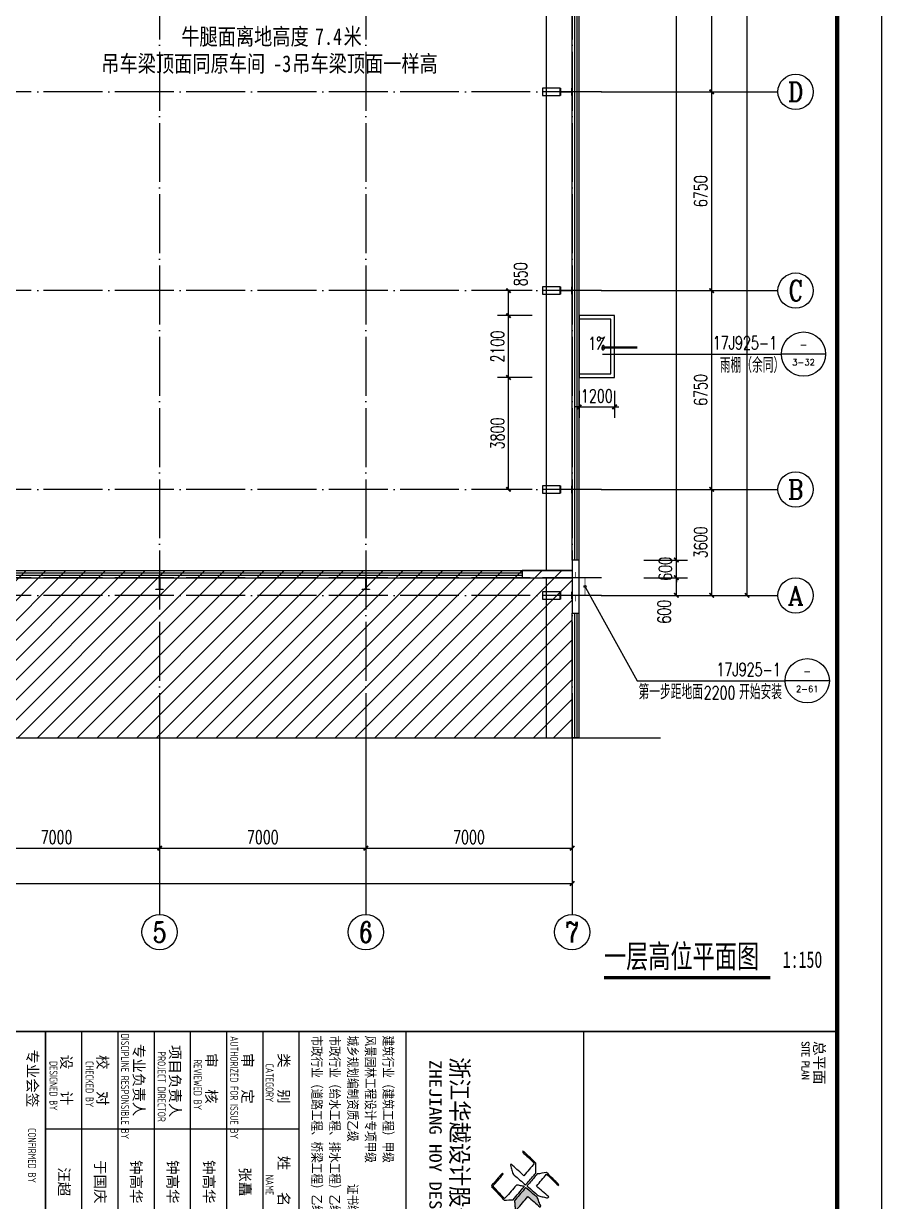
# Model space of a CAD drawing. Extents: x 1840316 to 2045362, y 17308253 to 17931430.
# Drawn here: x 2016243 to 2045362, y 17623196 to 17663196 of the extents above; entities that cross this region are included whole.
import ezdxf
from ezdxf.enums import TextEntityAlignment as Align

# ---------------------------------------------------------------- set-up
doc = ezdxf.new("R2010")
doc.units = 0
doc.header["$LTSCALE"] = 1000
doc.header["$MEASUREMENT"] = 0
doc.linetypes.add('DASH', pattern=[0.35, 0.25, -0.1])
doc.linetypes.add('DOTE', pattern=[2.42, 2, -0.2, 0.02, -0.2])
doc.layers.get('Defpoints').update_dxf_attribs({"color": 250})
for name, color, linetype in [('AXIS_TEXT', 7, 'Continuous'), ('AXIS_内部', 151, 'Continuous'), ('AXIS_外部', 171, 'Continuous'), ('COLUMN', 2, 'Continuous'), ('DIM_IDEN', 171, 'Continuous'), ('DIM_SYMB', 165, 'Continuous'), ('DOTE', 1, 'DOTE'), ('PUB_TEXT', 7, 'Continuous'), ('PUB_TITLE', 4, 'Continuous'), ('PUB_WALL', 9, 'Continuous'), ('TK', 4, 'Continuous'), ('WALL-PARAPET', 6, 'Continuous'), ('WINDOW', 140, 'Continuous')]:
    doc.layers.add(name, color=color, linetype=linetype)
doc.styles.add('-宋体', font='', dxfattribs={"width": 0.8})
doc.styles.add('_TCH_AXIS', font='COMPLEX', dxfattribs={"bigfont": 'GBCBIG'})
doc.styles.add('_TCH_DIM', font='SIMPLEX', dxfattribs={"bigfont": 'GBCBIG'})
doc.styles.add('_TCH_DIM_T3', font='SIMPLEX', dxfattribs={"width": 0.705882, "bigfont": 'GBCBIG'})
doc.styles.add('_TCH_LABEL', font='COMPLEX', dxfattribs={"bigfont": 'GBCBIG'})
doc.styles.add('COMPLEX', font='COMPLEX')
doc.styles.add('HT', font='simhei.ttf', dxfattribs={"width": 0.7})
doc.styles.add('ROMANS', font='romans', dxfattribs={"width": 0.65, "height": 231.275})
doc.styles.add('TSSD_REIN', font='tssdeng.shx', dxfattribs={"width": 0.7, "bigfont": 'tssdchn.shx'})
doc.styles.add('图签宋体', font='', dxfattribs={"height": 300})
doc.styles.add('图签黑体', font='simhei.ttf', dxfattribs={"height": 550})
doc.styles.get('-宋体').set_extended_font_data('SimSun')
doc.styles.get('图签宋体').set_extended_font_data('NSimSun')
doc.dimstyles.new('_TCH_ARCH&&150', dxfattribs={"dimtxt": 446.25, "dimasz": 150, "dimexe": 375, "dimexo": 450, "dimgap": 150, "dimtad": 1, "dimdec": 0, "dimzin": 0, "dimdsep": 46, "dimtxsty": '_TCH_DIM_T3', "dimblk": 'ARCHTICK', "dimcen": 0.09, "dimclrt": 7, "dimazin": 2, "dimtfac": 1, "dimtdec": 0, "dimtix": 1, "dimtmove": 2, "dimatfit": 3, "dimfxl": 0, "dimtolj": 1, "dimtzin": 0, "dimarcsym": 0})

# ---------------------------------------------------------------- blocks, each defined once
blk = doc.blocks.new('A$C3ACC4A1C')
at = {"layer": 'COLUMN'}
h = blk.add_hatch(color=256, dxfattribs=at)
h.paths.add_polyline_path([(125, 400), (0, 400), (0, 388), (120, 388), (120, 200), (125, 200)])
h.paths.add_polyline_path([(250, 400), (125, 400), (125, 200), (130, 200), (130, 388), (250, 388)])
h.paths.add_polyline_path([(250, 12), (130, 12), (130, 200), (125, 200), (125, 0), (250, 0)])
h.paths.add_polyline_path([(125, 200), (120, 200), (120, 12), (0, 12), (0, 0), (125, 0)])
blk.add_lwpolyline([(0, 0), (0, 12), (120, 12), (120, 388), (0, 388), (0, 400), (250, 400), (250, 388), (130, 388), (130, 12), (250, 12), (250, 0)], close=True, dxfattribs=at)
blk = doc.blocks.new('A$C053D6479')
at = {"layer": 'PUB_TITLE'}
h = blk.add_hatch(color=256, dxfattribs=at)
h.dxf.hatch_style = 1
edge = h.paths.add_edge_path()
edge.add_spline(control_points=[(1026, 827), (1105, 920), (1188, 1008), (1266, 1102)], knot_values=[13, 13, 13, 13, 14, 14, 14, 14], degree=3, periodic=0)
edge.add_spline(control_points=[(1266, 1102), (1258, 1111), (1249, 1119), (1239, 1116)], knot_values=[12, 12, 12, 12, 13, 13, 13, 13], degree=3, periodic=0)
edge.add_spline(control_points=[(1239, 1116), (1210, 1107), (1179, 1092), (1144, 1077)], knot_values=[11, 11, 11, 11, 12, 12, 12, 12], degree=3, periodic=0)
edge.add_spline(control_points=[(1144, 1077), (1109, 1063), (1069, 1053), (1047, 1038)], knot_values=[10, 10, 10, 10, 11, 11, 11, 11], degree=3, periodic=0)
edge.add_spline(control_points=[(1047, 1038), (1028, 1026), (1007, 992), (991, 972)], knot_values=[9, 9, 9, 9, 10, 10, 10, 10], degree=3, periodic=0)
edge.add_spline(control_points=[(991, 972), (942, 913), (899, 868), (849, 810)], knot_values=[8, 8, 8, 8, 9, 9, 9, 9], degree=3, periodic=0)
edge.add_spline(control_points=[(849, 810), (842, 801), (822, 776), (822, 775)], knot_values=[7, 7, 7, 7, 8, 8, 8, 8], degree=3, periodic=0)
edge.add_spline(control_points=[(822, 775), (823, 771), (848, 752), (859, 744)], knot_values=[6, 6, 6, 6, 7, 7, 7, 7], degree=3, periodic=0)
edge.add_spline(control_points=[(859, 744), (949, 670), (1035, 592), (1122, 521)], knot_values=[5, 5, 5, 5, 6, 6, 6, 6], degree=3, periodic=0)
edge.add_spline(control_points=[(1122, 521), (1153, 527), (1185, 530), (1217, 533)], knot_values=[4, 4, 4, 4, 5, 5, 5, 5], degree=3, periodic=0)
edge.add_spline(control_points=[(1217, 533), (1246, 535), (1293, 532), (1316, 542)], knot_values=[3, 3, 3, 3, 4, 4, 4, 4], degree=3, periodic=0)
edge.add_spline(control_points=[(1316, 542), (1327, 547), (1338, 565), (1349, 579)], knot_values=[2, 2, 2, 2, 3, 3, 3, 3], degree=3, periodic=0)
edge.add_spline(control_points=[(1349, 579), (1423, 670), (1507, 759), (1572, 848)], knot_values=[1, 1, 1, 1, 2, 2, 2, 2], degree=3, periodic=0)
edge.add_spline(control_points=[(1572, 848), (1564, 852), (1561, 861), (1551, 862)], knot_values=[0, 0, 0, 0, 1, 1, 1, 1], degree=3, periodic=0)
edge.add_spline(control_points=[(1551, 862), (1469, 769), (1393, 671), (1310, 579)], knot_values=[15, 15, 15, 15, 16, 16, 16, 16], degree=3, periodic=0)
edge.add_spline(control_points=[(1310, 579), (1216, 662), (1118, 742), (1026, 827)], knot_values=[14, 14, 14, 14, 15, 15, 15, 15], degree=3, periodic=0)
at = {"layer": 'TK'}
for points, knots in [([(1031, 1298), (1066, 1286), (1054, 1262), (1045, 1224), (1036, 1188), (1031, 1158), (1024, 1121), (1020, 1104), (1017, 1085), (1012, 1071), (1004, 1052), (976, 1026), (956, 1003), (906, 946), (866, 899), (814, 839), (806, 829), (789, 806), (787, 806), (777, 804), (728, 856), (719, 864), (651, 922), (580, 978), (514, 1036), (509, 1106), (488, 1176), (479, 1247), (570, 1343), (663, 1436), (758, 1526), (764, 1523), (768, 1518), (774, 1515), (693, 1422), (599, 1343), (520, 1249), (607, 1171), (698, 1096), (789, 1021), (874, 1109), (950, 1206), (1031, 1298)], [0, 0, 0, 0, 1, 1, 1, 2, 2, 2, 3, 3, 3, 4, 4, 4, 5, 5, 5, 6, 6, 6, 7, 7, 7, 8, 8, 8, 9, 9, 9, 10, 10, 10, 11, 11, 11, 12, 12, 12, 13, 13, 13, 14, 14, 14, 14]), ([(1551, 862), (1561, 861), (1564, 852), (1572, 848), (1507, 759), (1423, 670), (1349, 579), (1338, 565), (1327, 547), (1316, 542), (1293, 532), (1246, 535), (1217, 533), (1185, 530), (1153, 527), (1122, 521), (1035, 592), (949, 670), (859, 744), (848, 752), (823, 771), (822, 775), (822, 776), (842, 801), (849, 810), (899, 868), (942, 913), (991, 972), (1007, 992), (1028, 1026), (1047, 1038), (1069, 1053), (1109, 1063), (1144, 1077), (1179, 1092), (1210, 1107), (1239, 1116), (1249, 1119), (1258, 1111), (1266, 1102), (1188, 1008), (1105, 920), (1026, 827), (1118, 742), (1216, 662), (1310, 579), (1393, 671), (1469, 769), (1551, 862)], [0, 0, 0, 0, 1, 1, 1, 2, 2, 2, 3, 3, 3, 4, 4, 4, 5, 5, 5, 6, 6, 6, 7, 7, 7, 8, 8, 8, 9, 9, 9, 10, 10, 10, 11, 11, 11, 12, 12, 12, 13, 13, 13, 14, 14, 14, 15, 15, 15, 16, 16, 16, 16]), ([(555, 949), (624, 891), (699, 833), (760, 773), (689, 691), (614, 604), (539, 517), (529, 505), (516, 487), (506, 482), (492, 475), (469, 472), (452, 467), (416, 456), (383, 448), (342, 438), (323, 433), (297, 422), (293, 440), (291, 452), (313, 470), (322, 480), (400, 566), (477, 652), (553, 736), (460, 815), (366, 894), (270, 970), (183, 883), (101, 791), (16, 703), (-18, 714), (9, 735), (28, 755), (103, 838), (192, 930), (266, 1005), (319, 1009), (387, 1005), (442, 1007), (456, 1008), (472, 1011), (485, 1007), (507, 1000), (534, 967), (555, 949)], [0, 0, 0, 0, 1, 1, 1, 2, 2, 2, 3, 3, 3, 4, 4, 4, 5, 5, 5, 6, 6, 6, 7, 7, 7, 8, 8, 8, 9, 9, 9, 10, 10, 10, 11, 11, 11, 12, 12, 12, 13, 13, 13, 14, 14, 14, 15, 15, 15, 15]), ([(1097, 490), (1100, 425), (1106, 361), (1107, 294), (1018, 207), (925, 121), (830, 33), (818, 21), (800, 0), (787, 0), (768, -1), (725, 49), (712, 60), (662, 103), (616, 143), (568, 186), (545, 207), (518, 224), (499, 250), (501, 259), (511, 261), (516, 267), (609, 192), (696, 111), (785, 33), (883, 118), (977, 208), (1070, 298), (992, 373), (892, 456), (803, 534), (791, 544), (768, 561), (766, 569), (761, 588), (776, 634), (780, 655), (785, 690), (788, 721), (795, 746), (897, 661), (998, 576), (1097, 490)], [0, 0, 0, 0, 1, 1, 1, 2, 2, 2, 3, 3, 3, 4, 4, 4, 5, 5, 5, 6, 6, 6, 7, 7, 7, 8, 8, 8, 9, 9, 9, 10, 10, 10, 11, 11, 11, 12, 12, 12, 13, 13, 13, 14, 14, 14, 14])]:
    blk.add_open_spline(points, degree=3, knots=knots, dxfattribs=at)
blk = doc.blocks.new('GeYuanFrame_28783010', base_point=(18.76, 4.34))
at = {"layer": 'PUB_TITLE'}
blk.add_lwpolyline([(628.76, 235.14), (628.76, 292.54)], dxfattribs=at)
at = {"layer": 'TK'}
for p, q in [((43.76, 414.34), (676.76, 414.34)), ((606.76, 316.74), (676.76, 316.74)), ((606.76, 284.34), (676.76, 284.34)), ((606.76, 276.14), (676.76, 276.14)), ((606.76, 267.94), (676.76, 267.94)), ((606.76, 259.74), (676.76, 259.74)), ((606.76, 251.54), (676.76, 251.54)), ((606.76, 243.34), (676.76, 243.34)), ((606.76, 235.14), (676.76, 235.14)), ((606.76, 235.14), (676.76, 235.14))]:
    blk.add_line(p, q, dxfattribs=at)
for points in [[(18.76, 424.34), (686.76, 424.34), (686.76, 4.34), (18.76, 4.34), (18.76, 424.34)], [(606.76, 292.54), (676.76, 292.54)], [(606.76, 235.14), (676.76, 235.14)]]:
    blk.add_lwpolyline(points, dxfattribs=at)
at = {"layer": 'TK', "const_width": 1}
blk.add_lwpolyline([(676.76, 414.34), (43.76, 414.34), (43.76, 14.34), (676.76, 14.34)], close=True, dxfattribs=at)
at = {"layer": 'TK'}
for points, const_width in [([(606.76, 414.34), (606.76, 14.34)], 0.4), ([(606.76, 356.95), (676.76, 356.95)], 0.35), ([(606.76, 292.54), (676.76, 292.54)], 0.35), ([(606.76, 292.54), (676.76, 292.54)], 0.35), ([(606.76, 235.14), (676.76, 235.14)], 0.35)]:
    blk.add_lwpolyline(points, dxfattribs=dict(at, const_width=const_width))
at = {"layer": 'PUB_TITLE', "xscale": 0.01000000000021828, "yscale": 0.01000000000021828, "zscale": 0.01}
blk.add_blockref('A$C053D6479', (633.86, 336.08), dxfattribs=at)
at = {"layer": 'TK', "style": '图签宋体'}
for s, p in [('总平面', (608.9, 409.1)), ('类   别', (611.65, 287.9)), ('姓   名', (634.87, 287.9)), ('审   定', (611.65, 279.7)), ('审   核', (611.65, 271.5)), ('项目负责人', (609.8, 263.3)), ('专业负责人', (609.56, 255.1)), ('校   对', (612.06, 246.9)), ('设   计', (612.03, 238.7)), ('专业会签', (610.79, 231.05))]:
    blk.add_text(s, height=2.4, dxfattribs=at).set_placement(p)
at = {"layer": 'TK'}
for s, height, style, width, p in [('SITE PLAN', 1.697, 'ROMANS', 0.76, (609.02, 406.31)), ('建筑行业（建筑工程）甲级           证书编号:A133002877', 2.2, '-宋体', 0.8, (607.67, 311.64)), ('风景园林工程设计专项甲级           证书编号:A133002877', 2.2, '-宋体', 0.8, (607.67, 307.62)), ('城乡规划编制资质乙级        证书编号:[浙]城规编(142069)', 2.2, '-宋体', 0.8, (607.67, 303.63)), ('市政行业（给水工程、排水工程）乙级 证书编号:A233029948', 2.2, '-宋体', 0.8, (607.67, 299.55)), ('市政行业（道路工程、桥梁工程）乙级 证书编号:A233029948', 2.2, '-宋体', 0.8, (607.67, 295.5)), ('CATEGORY', 1.8, 'TSSD_REIN', 0.7, (613.99, 284.98)), ('NAME', 1.8, 'TSSD_REIN', 0.7, (639.18, 284.98)), ('AUTHORIZED FOR ISSUE BY', 1.8, 'TSSD_REIN', 0.7, (607.79, 276.98)), ('REVIEWED BY', 1.8, 'TSSD_REIN', 0.7, (613.03, 268.72)), ('PROJECT DIRECTOR', 1.8, 'TSSD_REIN', 0.7, (611.22, 260.55)), ('DISCIPLINE RESPONSIBLE BY', 1.8, 'TSSD_REIN', 0.7, (607.25, 252.28)), ('CHECKED BY', 1.8, 'TSSD_REIN', 0.7, (613.42, 244.25)), ('DESIGNED BY', 1.8, 'TSSD_REIN', 0.7, (613.43, 236.08)), ('CONFIRMED BY', 1.8, 'TSSD_REIN', 0.7, (628.61, 231.23))]:
    blk.add_text(s, height=height, dxfattribs=dict(at, style=style, width=width)).set_placement(p)
for s, height, style, width, p in [('浙江华越设计股份有限公司', 3.96, 'HT', 0.9, (641.74, 328.97)), ('ZHEJIANG HOY DESIGN CO.,LTD', 2.8, '图签黑体', 1.11, (641.73, 323.1))]:
    blk.add_text(s, height=height, dxfattribs=dict(at, style=style, width=width)).set_placement(p, align=Align.MIDDLE)
at = {"layer": 'TK', "char_height": 2.4, "width": 24, "attachment_point": 5, "style": '图签宋体'}
for s, insert in [('张矗', (640.76, 280.21)), ('钟高华', (640.76, 272.04)), ('钟高华', (640.76, 263.84)), ('钟高华', (640.76, 255.57)), ('于国庆', (640.76, 247.44)), ('汪超', (640.76, 239.24))]:
    blk.add_mtext(s, dxfattribs=dict(at, insert=insert))
blk = doc.blocks.new('_ArchTick')
at = {"color": 0, "linetype": 'ByBlock', "const_width": 0.4}
blk.add_lwpolyline([(-0.5, -0.5), (0.5, 0.5)], dxfattribs=at)
blk = doc.blocks.new('*D80')
at = {"layer": 'AXIS_内部', "color": 0, "lineweight": -2}
for p, q in [((2033502, 17651177), (2032327, 17651177)), ((2032702, 17647377), (2032702, 17651177)), ((2033502, 17647377), (2032327, 17647377))]:
    blk.add_line(p, q, dxfattribs=at)
at = {"layer": 'Defpoints', "color": 0}
for p in [(2032702, 17651177), (2033952, 17651177), (2033952, 17647377)]:
    blk.add_point(p, dxfattribs=at)
at = {"layer": 'AXIS_内部', "color": 0, "lineweight": -2, "xscale": 150, "yscale": 150, "zscale": 150}
for p, rotation in [((2032702, 17651177), 90), ((2032702, 17647377), 270)]:
    blk.add_blockref('_ArchTick', p, dxfattribs=dict(at, rotation=rotation))
at = {"layer": 'AXIS_内部', "color": 7, "insert": (2032328, 17649277), "char_height": 446.2, "attachment_point": 5, "rotation": 90, "style": '_TCH_DIM_T3'}
blk.add_mtext('\\A1;3800', dxfattribs=at)
blk = doc.blocks.new('*D81')
at = {"layer": 'AXIS_内部', "color": 0, "lineweight": -2}
for p, q in [((2033502, 17653277), (2032327, 17653277)), ((2032702, 17651177), (2032702, 17653277)), ((2033502, 17651177), (2032327, 17651177))]:
    blk.add_line(p, q, dxfattribs=at)
at = {"layer": 'Defpoints', "color": 0}
for p in [(2032702, 17653277), (2033952, 17653277), (2033952, 17651177)]:
    blk.add_point(p, dxfattribs=at)
at = {"layer": 'AXIS_内部', "color": 0, "lineweight": -2, "xscale": 150, "yscale": 150, "zscale": 150}
for p, rotation in [((2032702, 17653277), 90), ((2032702, 17651177), 270)]:
    blk.add_blockref('_ArchTick', p, dxfattribs=dict(at, rotation=rotation))
at = {"layer": 'AXIS_内部', "color": 7, "insert": (2032328, 17652227), "char_height": 446.2, "attachment_point": 5, "rotation": 90, "style": '_TCH_DIM_T3'}
blk.add_mtext('\\A1;2100', dxfattribs=at)
blk = doc.blocks.new('*D82')
at = {"layer": 'AXIS_内部', "color": 0, "lineweight": -2}
for p, q in [((2033502, 17654127), (2032327, 17654127)), ((2032702, 17653277), (2032702, 17654127)), ((2033502, 17653277), (2032327, 17653277))]:
    blk.add_line(p, q, dxfattribs=at)
at = {"layer": 'Defpoints', "color": 0}
for p in [(2032702, 17654127), (2033952, 17654127), (2033952, 17653277)]:
    blk.add_point(p, dxfattribs=at)
at = {"layer": 'AXIS_内部', "color": 0, "lineweight": -2, "xscale": 150, "yscale": 150, "zscale": 150}
for p, rotation in [((2032702, 17654127), 90), ((2032702, 17653277), 270)]:
    blk.add_blockref('_ArchTick', p, dxfattribs=dict(at, rotation=rotation))
at = {"layer": 'AXIS_内部', "color": 7, "insert": (2033114, 17654682), "char_height": 446.2, "attachment_point": 5, "rotation": 90, "style": '_TCH_DIM_T3'}
blk.add_mtext('\\A1;850', dxfattribs=at)
blk = doc.blocks.new('*D92')
at = {"layer": 'AXIS_内部', "color": 0, "lineweight": -2}
for p, q in [((2037300, 17644377), (2038775, 17644377)), ((2038400, 17643777), (2038400, 17644377)), ((2037300, 17643777), (2038775, 17643777))]:
    blk.add_line(p, q, dxfattribs=at)
at = {"layer": 'Defpoints', "color": 0}
for p in [(2036850, 17644377), (2038400, 17644377), (2036850, 17643777)]:
    blk.add_point(p, dxfattribs=at)
at = {"layer": 'AXIS_内部', "color": 0, "lineweight": -2, "xscale": 150, "yscale": 150, "zscale": 150}
for p, rotation in [((2038400, 17644377), 90), ((2038400, 17643777), 270)]:
    blk.add_blockref('_ArchTick', p, dxfattribs=dict(at, rotation=rotation))
at = {"layer": 'AXIS_内部', "color": 7, "insert": (2037987, 17643222), "char_height": 446.2, "attachment_point": 5, "rotation": 90, "style": '_TCH_DIM_T3'}
blk.add_mtext('\\A1;600', dxfattribs=at)
blk = doc.blocks.new('*D93')
at = {"layer": 'AXIS_内部', "color": 0, "lineweight": -2}
for p, q in [((2037300, 17644977), (2038775, 17644977)), ((2038400, 17644977), (2038400, 17645127)), ((2038400, 17644377), (2038400, 17644977)), ((2037300, 17644377), (2038775, 17644377)), ((2038400, 17644377), (2038400, 17644227))]:
    blk.add_line(p, q, dxfattribs=at)
at = {"layer": 'Defpoints', "color": 0}
for p in [(2036850, 17644977), (2038400, 17644977), (2036850, 17644377)]:
    blk.add_point(p, dxfattribs=at)
at = {"layer": 'AXIS_内部', "color": 0, "lineweight": -2, "xscale": 150, "yscale": 150, "zscale": 150}
for p, rotation in [((2038400, 17644977), 270), ((2038400, 17644377), 90)]:
    blk.add_blockref('_ArchTick', p, dxfattribs=dict(at, rotation=rotation))
at = {"layer": 'AXIS_内部', "color": 7, "insert": (2038026, 17644677), "char_height": 446.2, "attachment_point": 5, "rotation": 90, "style": '_TCH_DIM_T3'}
blk.add_mtext('\\A1;600', dxfattribs=at)
blk = doc.blocks.new('*D94')
at = {"layer": 'AXIS_内部', "color": 0, "lineweight": -2}
for p, q in [((2037300, 17699877), (2038775, 17699877)), ((2038400, 17644977), (2038400, 17699877)), ((2037300, 17644977), (2038775, 17644977))]:
    blk.add_line(p, q, dxfattribs=at)
at = {"layer": 'Defpoints', "color": 0}
for p in [(2036850, 17699877), (2038400, 17699877), (2036850, 17644977)]:
    blk.add_point(p, dxfattribs=at)
at = {"layer": 'AXIS_内部', "color": 0, "lineweight": -2, "xscale": 150, "yscale": 150, "zscale": 150}
for p, rotation in [((2038400, 17699877), 90), ((2038400, 17644977), 270)]:
    blk.add_blockref('_ArchTick', p, dxfattribs=dict(at, rotation=rotation))
at = {"layer": 'AXIS_内部', "color": 7, "insert": (2038026, 17672427), "char_height": 446.2, "attachment_point": 5, "rotation": 90, "style": '_TCH_DIM_T3'}
blk.add_mtext('\\A1;54900', dxfattribs=at)
blk = doc.blocks.new('*D251')
at = {"layer": 'AXIS_内部', "color": 0, "lineweight": -2}
for p, q in [((2035102, 17650727), (2035102, 17649802)), ((2036302, 17650727), (2036302, 17649802)), ((2035102, 17650177), (2034952, 17650177)), ((2035102, 17650177), (2036302, 17650177)), ((2036302, 17650177), (2036452, 17650177))]:
    blk.add_line(p, q, dxfattribs=at)
at = {"layer": 'Defpoints', "color": 0}
for p in [(2035102, 17651177), (2036302, 17651177), (2036302, 17650177)]:
    blk.add_point(p, dxfattribs=at)
at = {"layer": 'AXIS_内部', "color": 0, "lineweight": -2, "xscale": 150, "yscale": 150, "zscale": 150}
blk.add_blockref('_ArchTick', (2035102, 17650177), dxfattribs=at)
at = {"layer": 'AXIS_内部', "color": 0, "lineweight": -2, "xscale": 150, "yscale": 150, "zscale": 150, "rotation": 180}
blk.add_blockref('_ArchTick', (2036302, 17650177), dxfattribs=at)
at = {"layer": 'AXIS_内部', "color": 7, "insert": (2035702, 17650550), "char_height": 446.2, "attachment_point": 5, "style": '_TCH_DIM_T3'}
blk.add_mtext('\\A1;1200', dxfattribs=at)
blk = doc.blocks.new('*D295')
at = {"layer": 'AXIS_外部', "color": 0, "lineweight": -2}
for p, q in [((2013862, 17638493), (2013862, 17634818)), ((2020862, 17638493), (2020862, 17634818)), ((2013862, 17635193), (2020862, 17635193))]:
    blk.add_line(p, q, dxfattribs=at)
at = {"layer": 'Defpoints', "color": 0}
for p in [(2013862, 17638943), (2020862, 17638943), (2020862, 17635193)]:
    blk.add_point(p, dxfattribs=at)
at = {"layer": 'AXIS_外部', "color": 0, "lineweight": -2, "xscale": 150, "yscale": 150, "zscale": 150, "rotation": 180}
blk.add_blockref('_ArchTick', (2013862, 17635193), dxfattribs=at)
at = {"layer": 'AXIS_外部', "color": 0, "lineweight": -2, "xscale": 150, "yscale": 150, "zscale": 150}
blk.add_blockref('_ArchTick', (2020862, 17635193), dxfattribs=at)
at = {"layer": 'AXIS_外部', "color": 7, "insert": (2017362, 17635566), "char_height": 446.2, "attachment_point": 5, "style": '_TCH_DIM_T3'}
blk.add_mtext('\\A1;7000', dxfattribs=at)
blk = doc.blocks.new('*D296')
at = {"layer": 'AXIS_外部', "color": 0, "lineweight": -2}
for p, q in [((2020862, 17638493), (2020862, 17634818)), ((2027862, 17638493), (2027862, 17634818)), ((2020862, 17635193), (2027862, 17635193))]:
    blk.add_line(p, q, dxfattribs=at)
at = {"layer": 'Defpoints', "color": 0}
for p in [(2020862, 17638943), (2027862, 17638943), (2027862, 17635193)]:
    blk.add_point(p, dxfattribs=at)
at = {"layer": 'AXIS_外部', "color": 0, "lineweight": -2, "xscale": 150, "yscale": 150, "zscale": 150, "rotation": 180}
blk.add_blockref('_ArchTick', (2020862, 17635193), dxfattribs=at)
at = {"layer": 'AXIS_外部', "color": 0, "lineweight": -2, "xscale": 150, "yscale": 150, "zscale": 150}
blk.add_blockref('_ArchTick', (2027862, 17635193), dxfattribs=at)
at = {"layer": 'AXIS_外部', "color": 7, "insert": (2024362, 17635566), "char_height": 446.2, "attachment_point": 5, "style": '_TCH_DIM_T3'}
blk.add_mtext('\\A1;7000', dxfattribs=at)
blk = doc.blocks.new('*D297')
at = {"layer": 'AXIS_外部', "color": 0, "lineweight": -2}
for p, q in [((2027862, 17638493), (2027862, 17634818)), ((2034862, 17638493), (2034862, 17634818)), ((2027862, 17635193), (2034862, 17635193))]:
    blk.add_line(p, q, dxfattribs=at)
at = {"layer": 'Defpoints', "color": 0}
for p in [(2027862, 17638943), (2034862, 17638943), (2034862, 17635193)]:
    blk.add_point(p, dxfattribs=at)
at = {"layer": 'AXIS_外部', "color": 0, "lineweight": -2, "xscale": 150, "yscale": 150, "zscale": 150, "rotation": 180}
blk.add_blockref('_ArchTick', (2027862, 17635193), dxfattribs=at)
at = {"layer": 'AXIS_外部', "color": 0, "lineweight": -2, "xscale": 150, "yscale": 150, "zscale": 150}
blk.add_blockref('_ArchTick', (2034862, 17635193), dxfattribs=at)
at = {"layer": 'AXIS_外部', "color": 7, "insert": (2031362, 17635566), "char_height": 446.2, "attachment_point": 5, "style": '_TCH_DIM_T3'}
blk.add_mtext('\\A1;7000', dxfattribs=at)
blk = doc.blocks.new('*D298')
at = {"layer": 'AXIS_外部', "color": 0, "lineweight": -2}
for p, q in [((1992862, 17638493), (1992862, 17633618)), ((2034862, 17638493), (2034862, 17633618)), ((1992862, 17633993), (2034862, 17633993))]:
    blk.add_line(p, q, dxfattribs=at)
at = {"layer": 'Defpoints', "color": 0}
for p in [(1992862, 17638943), (2034862, 17638943), (2034862, 17633993)]:
    blk.add_point(p, dxfattribs=at)
at = {"layer": 'AXIS_外部', "color": 0, "lineweight": -2, "xscale": 150, "yscale": 150, "zscale": 150, "rotation": 180}
blk.add_blockref('_ArchTick', (1992862, 17633993), dxfattribs=at)
at = {"layer": 'AXIS_外部', "color": 0, "lineweight": -2, "xscale": 150, "yscale": 150, "zscale": 150}
blk.add_blockref('_ArchTick', (2034862, 17633993), dxfattribs=at)
at = {"layer": 'AXIS_外部', "color": 7, "insert": (2013862, 17634366), "char_height": 446.2, "attachment_point": 5, "style": '_TCH_DIM_T3'}
blk.add_mtext('\\A1;42000', dxfattribs=at)
blk = doc.blocks.new('*D299')
at = {"layer": 'AXIS_外部', "color": 0, "lineweight": -2}
for p, q in [((2036300, 17647377), (2039975, 17647377)), ((2039600, 17643777), (2039600, 17647377)), ((2036300, 17643777), (2039975, 17643777))]:
    blk.add_line(p, q, dxfattribs=at)
at = {"layer": 'Defpoints', "color": 0}
for p in [(2035850, 17647377), (2039600, 17647377), (2035850, 17643777)]:
    blk.add_point(p, dxfattribs=at)
at = {"layer": 'AXIS_外部', "color": 0, "lineweight": -2, "xscale": 150, "yscale": 150, "zscale": 150}
for p, rotation in [((2039600, 17647377), 90), ((2039600, 17643777), 270)]:
    blk.add_blockref('_ArchTick', p, dxfattribs=dict(at, rotation=rotation))
at = {"layer": 'AXIS_外部', "color": 7, "insert": (2039226, 17645577), "char_height": 446.2, "attachment_point": 5, "rotation": 90, "style": '_TCH_DIM_T3'}
blk.add_mtext('\\A1;3600', dxfattribs=at)
blk = doc.blocks.new('*D300')
at = {"layer": 'AXIS_外部', "color": 0, "lineweight": -2}
for p, q in [((2036300, 17654127), (2039975, 17654127)), ((2039600, 17647377), (2039600, 17654127)), ((2036300, 17647377), (2039975, 17647377))]:
    blk.add_line(p, q, dxfattribs=at)
at = {"layer": 'Defpoints', "color": 0}
for p in [(2035850, 17654127), (2039600, 17654127), (2035850, 17647377)]:
    blk.add_point(p, dxfattribs=at)
at = {"layer": 'AXIS_外部', "color": 0, "lineweight": -2, "xscale": 150, "yscale": 150, "zscale": 150}
for p, rotation in [((2039600, 17654127), 90), ((2039600, 17647377), 270)]:
    blk.add_blockref('_ArchTick', p, dxfattribs=dict(at, rotation=rotation))
at = {"layer": 'AXIS_外部', "color": 7, "insert": (2039226, 17650752), "char_height": 446.2, "attachment_point": 5, "rotation": 90, "style": '_TCH_DIM_T3'}
blk.add_mtext('\\A1;6750', dxfattribs=at)
blk = doc.blocks.new('*D301')
at = {"layer": 'AXIS_外部', "color": 0, "lineweight": -2}
for p, q in [((2036300, 17660877), (2039975, 17660877)), ((2039600, 17654127), (2039600, 17660877)), ((2036300, 17654127), (2039975, 17654127))]:
    blk.add_line(p, q, dxfattribs=at)
at = {"layer": 'Defpoints', "color": 0}
for p in [(2035850, 17660877), (2039600, 17660877), (2035850, 17654127)]:
    blk.add_point(p, dxfattribs=at)
at = {"layer": 'AXIS_外部', "color": 0, "lineweight": -2, "xscale": 150, "yscale": 150, "zscale": 150}
for p, rotation in [((2039600, 17660877), 90), ((2039600, 17654127), 270)]:
    blk.add_blockref('_ArchTick', p, dxfattribs=dict(at, rotation=rotation))
at = {"layer": 'AXIS_外部', "color": 7, "insert": (2039226, 17657502), "char_height": 446.2, "attachment_point": 5, "rotation": 90, "style": '_TCH_DIM_T3'}
blk.add_mtext('\\A1;6750', dxfattribs=at)
blk = doc.blocks.new('*D302')
at = {"layer": 'AXIS_外部', "color": 0, "lineweight": -2}
for p, q in [((2036300, 17667627), (2039975, 17667627)), ((2039600, 17660877), (2039600, 17667627)), ((2036300, 17660877), (2039975, 17660877))]:
    blk.add_line(p, q, dxfattribs=at)
at = {"layer": 'Defpoints', "color": 0}
for p in [(2035850, 17667627), (2039600, 17667627), (2035850, 17660877)]:
    blk.add_point(p, dxfattribs=at)
at = {"layer": 'AXIS_外部', "color": 0, "lineweight": -2, "xscale": 150, "yscale": 150, "zscale": 150}
for p, rotation in [((2039600, 17667627), 90), ((2039600, 17660877), 270)]:
    blk.add_blockref('_ArchTick', p, dxfattribs=dict(at, rotation=rotation))
at = {"layer": 'AXIS_外部', "color": 7, "insert": (2039226, 17664252), "char_height": 446.2, "attachment_point": 5, "rotation": 90, "style": '_TCH_DIM_T3'}
blk.add_mtext('\\A1;6750', dxfattribs=at)
blk = doc.blocks.new('*D308')
at = {"layer": 'AXIS_外部', "color": 0, "lineweight": -2}
for p, q in [((2036300, 17701377), (2041175, 17701377)), ((2040800, 17643777), (2040800, 17701377)), ((2036300, 17643777), (2041175, 17643777))]:
    blk.add_line(p, q, dxfattribs=at)
at = {"layer": 'Defpoints', "color": 0}
for p in [(2035850, 17701377), (2040800, 17701377), (2035850, 17643777)]:
    blk.add_point(p, dxfattribs=at)
at = {"layer": 'AXIS_外部', "color": 0, "lineweight": -2, "xscale": 150, "yscale": 150, "zscale": 150}
for p, rotation in [((2040800, 17701377), 90), ((2040800, 17643777), 270)]:
    blk.add_blockref('_ArchTick', p, dxfattribs=dict(at, rotation=rotation))
at = {"layer": 'AXIS_外部', "color": 7, "insert": (2040426, 17672577), "char_height": 446.2, "attachment_point": 5, "rotation": 90, "style": '_TCH_DIM_T3'}
blk.add_mtext('\\A1;57600', dxfattribs=at)
blk = doc.blocks.new('$WINLIB2D$00000001')
for p, q in [((-0.5, 0.5), (0.5, 0.5)), ((-0.5, 0.5), (-0.5, -0.5)), ((0.5, -0.5), (0.5, 0.5)), ((0.5, 0.16667), (-0.5, 0.16667)), ((0.5, -0.16667), (-0.5, -0.16667)), ((-0.5, -0.5), (0.5, -0.5))]:
    blk.add_line(p, q)
blk = doc.blocks.new('_AXISO')
blk.add_circle((0, 0), 0.5)
at = {"layer": 'AXIS_TEXT', "style": 'COMPLEX', "width": 1.041667}
blk.add_attdef('A', text='', height=0.56, dxfattribs=at).set_placement((-0.25, -0.28), (0.25, -0.28), align=Align.FIT)

msp = doc.modelspace()

# ---------------------------------------------------------------- hatches: boundary and pattern name
h = msp.add_hatch()
h.set_pattern_fill('ANSI31', color=250, scale=300, style=0)
h.set_pattern_definition([(45, (5999.36, -1045417.2), (-336.759605, 336.759605), [])])
h.paths.add_polyline_path([(1992861.6, 17644616.7), (2034861.6, 17644616.7), (2034861.6, 17638943.1), (1992861.6, 17638943.1)])

# ---------------------------------------------------------------- linework, layer by layer
at = {"color": 250}
msp.add_lwpolyline([(1992861.6, 17644616.7), (2034861.6, 17644616.7)], dxfattribs=at)
at = {"const_width": 30}
msp.add_lwpolyline([(2034981.6, 17643576.7), (2034981.6, 17643776.7), (2035301.6, 17643776.7), (2035301.6, 17644376.7), (2034981.6, 17644376.7), (2034981.6, 17644576.7)], dxfattribs=at)
at = {"layer": 'AXIS_外部'}
for p, q in [((2035849.6, 17660876.7), (2041849.6, 17660876.7)), ((2035849.6, 17654126.7), (2041849.6, 17654126.7)), ((2035849.6, 17647376.7), (2041849.6, 17647376.7)), ((2035849.6, 17643776.7), (2041849.6, 17643776.7)), ((2020861.6, 17638943.1), (2020861.6, 17632943.1)), ((2027861.6, 17638943.1), (2027861.6, 17632943.1)), ((2034861.6, 17638943.1), (2034861.6, 17632943.1))]:
    msp.add_line(p, q, dxfattribs=at)
at = {"layer": 'DIM_IDEN'}
for p, q in [((2035889.8, 17651971.7), (2039201.6, 17651971.7)), ((2039201.6, 17651971.7), (2041968.7, 17651971.7)), ((2043468.7, 17651971.7), (2041968.7, 17651971.7)), ((2035318.5, 17644046.1), (2037068.5, 17640879.4)), ((2037068.5, 17640879.4), (2042093.4, 17640879.4)), ((2043593.4, 17640879.4), (2042093.4, 17640879.4))]:
    msp.add_line(p, q, dxfattribs=at)
at = {"layer": 'DIM_IDEN', "const_width": 75}
msp.add_lwpolyline([(2035889.8, 17652196.7), (2037073.4, 17652196.7)], dxfattribs=at)
at = {"layer": 'DIM_IDEN'}
for centre, radius in [((2042718.7, 17651971.7), 750), ((2035301.6, 17644076.7), 35), ((2042843.4, 17640879.4), 750)]:
    msp.add_circle(centre, radius, dxfattribs=at)
at = {"layer": 'DIM_SYMB'}
msp.add_lwpolyline([(2035216.3, 17651955, 0, 0, 0), (2035662.5, 17651955, 120, 0, 0), (2036112.5, 17651955, 0, 0, 0)], format="xyseb", dxfattribs=at)
at = {"layer": 'DIM_SYMB', "color": 150}
msp.add_lwpolyline([(1989873.6, 17638943.1), (2013754.1, 17638943.1), (2013830.6, 17639153.1), (2013904.6, 17638733.1), (2013979.1, 17638943.1), (2037861.6, 17638943.1)], dxfattribs=at)
at = {"layer": 'DIM_SYMB', "const_width": 105}
msp.add_lwpolyline([(2035942.6, 17630794.2), (2041592.2, 17630794.2)], dxfattribs=at)
at = {"layer": 'DOTE'}
for p, q in [((2020861.6, 17703376.7), (2020861.6, 17638943.1)), ((2027861.6, 17703376.7), (2027861.6, 17638943.1)), ((2034861.6, 17703376.7), (2034861.6, 17638943.1)), ((2035861.6, 17660876.7), (1991873.6, 17660876.7)), ((2035861.6, 17654126.7), (1991873.6, 17654126.7)), ((2035861.6, 17647376.7), (1991873.6, 17647376.7)), ((2035861.6, 17644376.7), (1991873.6, 17644376.7)), ((2035861.6, 17643776.7), (1991873.6, 17643776.7))]:
    msp.add_line(p, q, dxfattribs=at)
at = {"layer": 'PUB_WALL', "color": 2}
for points in [[(2034461.6, 17660751.7), (2034461.6, 17661001.7), (2033861.6, 17661001.7), (2033861.6, 17660751.7)], [(2034461.6, 17654001.7), (2034461.6, 17654251.7), (2033861.6, 17654251.7), (2033861.6, 17654001.7)], [(2034461.6, 17647251.7), (2034461.6, 17647501.7), (2033861.6, 17647501.7), (2033861.6, 17647251.7)], [(2034461.6, 17643646.7), (2034461.6, 17643896.7), (2033861.6, 17643896.7), (2033861.6, 17643646.7)]]:
    msp.add_lwpolyline(points, close=True, dxfattribs=at)
at = {"layer": 'WALL-PARAPET'}
for p, q in [((2035101.6, 17644976.7), (2034861.6, 17644976.7)), ((2034861.6, 17644976.7), (2034861.6, 17644616.7)), ((2035101.6, 17644496.7), (2035101.6, 17644976.7)), ((2034861.6, 17644616.7), (2033161.6, 17644616.7)), ((2033161.6, 17644616.7), (2033161.6, 17644376.7)), ((2033161.6, 17644376.7), (2034861.6, 17644376.7)), ((2034861.6, 17644376.7), (2034861.6, 17643176.7)), ((2035101.6, 17643176.7), (2035101.6, 17644496.7)), ((2034861.6, 17643176.7), (2035101.6, 17643176.7)), ((2035101.6, 17638943.1), (2034861.6, 17638943.1))]:
    msp.add_line(p, q, dxfattribs=at)
at = {"layer": 'WINDOW', "color": 0, "linetype": 'DASH', "ltscale": 4, "const_width": 50}
for points in [[(2033986.6, 17701376.7), (2033986.6, 17644616.7)], [(2033986.6, 17644376.7), (2033986.6, 17638943.1)]]:
    msp.add_lwpolyline(points, dxfattribs=at)
at = {"layer": 'WINDOW'}
msp.add_lwpolyline([(2036301.6, 17651176.7), (2036301.6, 17653276.7), (2035101.6, 17653276.7), (2035101.6, 17651176.7)], close=True, dxfattribs=at)
msp.add_lwpolyline([(2035101.6, 17651296.7), (2036181.6, 17651296.7), (2036181.6, 17653156.7), (2035101.6, 17653156.7)], dxfattribs=at)

# ---------------------------------------------------------------- block references
at = {"xscale": 150, "yscale": 150, "zscale": 150, "rotation": 270}
msp.add_blockref('GeYuanFrame_28783010', (1982361.6, 17717164), dxfattribs=at)
at = {"layer": 'AXIS_外部'}
ref = msp.add_blockref('_AXISO', (2042449.6, 17660876.7), dxfattribs=dict(at, xscale=1200, yscale=1200, zscale=1200))
ref.add_attrib('A', 'D', dxfattribs={"layer": 'AXIS_TEXT', "height": 652.9, "style": '_TCH_AXIS'}).set_placement((2042185.3, 17660550.2), (2042713.9, 17660550.2), align=Align.FIT)
ref = msp.add_blockref('_AXISO', (2042449.6, 17654126.7), dxfattribs=dict(at, xscale=1200, yscale=1200, zscale=1200))
ref.add_attrib('A', 'C', dxfattribs={"layer": 'AXIS_TEXT', "height": 683.5, "style": '_TCH_AXIS'}).set_placement((2042205.5, 17653784.9), (2042693.7, 17653784.9), align=Align.FIT)
ref = msp.add_blockref('_AXISO', (2042449.6, 17647376.7), dxfattribs=dict(at, xscale=1200, yscale=1200, zscale=1200))
ref.add_attrib('A', 'B', dxfattribs={"layer": 'AXIS_TEXT', "height": 652.9, "style": '_TCH_AXIS'}).set_placement((2042185.3, 17647050.2), (2042713.9, 17647050.2), align=Align.FIT)
ref = msp.add_blockref('_AXISO', (2042449.6, 17643776.7), dxfattribs=dict(at, xscale=1200, yscale=1200, zscale=1200))
ref.add_attrib('A', 'A', dxfattribs={"layer": 'AXIS_TEXT', "height": 637.8, "style": '_TCH_AXIS'}).set_placement((2042176.3, 17643457.8), (2042722.9, 17643457.8), align=Align.FIT)
ref = msp.add_blockref('_AXISO', (2020861.6, 17632343.1), dxfattribs=dict(at, xscale=1200, yscale=1200, zscale=1200))
ref.add_attrib('A', '5', dxfattribs={"layer": 'AXIS_TEXT', "height": 698.9, "style": '_TCH_AXIS'}).set_placement((2020628.6, 17631993.6), (2021094.6, 17631993.6), align=Align.FIT)
ref = msp.add_blockref('_AXISO', (2027861.6, 17632343.1), dxfattribs=dict(at, xscale=1200, yscale=1200, zscale=1200))
ref.add_attrib('A', '6', dxfattribs={"layer": 'AXIS_TEXT', "height": 698.9, "style": '_TCH_AXIS'}).set_placement((2027628.6, 17631993.6), (2028094.6, 17631993.6), align=Align.FIT)
ref = msp.add_blockref('_AXISO', (2034861.6, 17632343.1), dxfattribs=dict(at, xscale=1200, yscale=1200, zscale=1200))
ref.add_attrib('A', '7', dxfattribs={"layer": 'AXIS_TEXT', "height": 698.9, "style": '_TCH_AXIS'}).set_placement((2034628.6, 17631993.6), (2035094.6, 17631993.6), align=Align.FIT)
at = {"layer": 'COLUMN', "rotation": 270}
for p in [(2034461.6, 17661001.7), (2034461.6, 17654251.7), (2034461.6, 17647501.7), (2034461.6, 17643901.7)]:
    msp.add_blockref('A$C3ACC4A1C', p, dxfattribs=at)
at = {"layer": 'COLUMN'}
for p in [(2020736.6, 17643976.7), (2027736.6, 17643976.7)]:
    msp.add_blockref('A$C3ACC4A1C', p, dxfattribs=at)
at = {"layer": 'WINDOW'}
for p, xscale, yscale, zscale, rotation in [((2034981.6, 17672426.7), 54900, -240, 54900, 90.00000000000655), ((2013861.6, 17644496.7), -38600.00000130339, 240, -38600.00000130339, 180), ((2034981.6, 17641059.9), 4233.623526357114, -240, 4233.623526357114, 90.00000000000719)]:
    msp.add_blockref('$WINLIB2D$00000001', p, dxfattribs=dict(at, xscale=xscale, yscale=yscale, zscale=zscale, rotation=rotation))

# ---------------------------------------------------------------- texts
at = {"layer": 'PUB_TEXT'}
for s, height, style, width, p in [('牛腿面离地高度', 566.46, '-宋体', 0.8, (2021594.7, 17662472.1)), ('7.4', 566.46, '-宋体', 0.8, (2026131.4, 17662472.1)), ('米', 566.5, '-宋体', 0.8, (2027103.6, 17662472.1)), ('吊车梁顶面同原车间', 566.46, '-宋体', 0.8, (2018879.5, 17661551.2)), ('吊车梁顶面一样高', 566.46, '-宋体', 0.8, (2025360.5, 17661551.2)), ('-3', 566.46, '-宋体', 0.8, (2024712.4, 17661551.2)), ('1%%%', 446.25, '_TCH_DIM', 0.705882, (2035409.4, 17652112.5)), ('17J925-1', 446.25, '_TCH_LABEL', 0.705882, (2039636.2, 17652129.2)), ('17J925-1', 446.25, '_TCH_LABEL', 0.705882, (2039760.9, 17641036.9)), ('2200', 446.25, '_TCH_LABEL', 0.705882, (2039328.5, 17640247.2)), ('一层高位平面图', 788.61, 'HT', 0.7, (2035942.6, 17631128.3)), ('1:150', 563.29, 'HT', 0.7, (2042012.2, 17631128.3))]:
    msp.add_text(s, height=height, dxfattribs=dict(at, style=style, width=width)).set_placement(p)
at = {"layer": 'PUB_TEXT', "style": '_TCH_LABEL', "width": 0.777778}
for p, p2 in [((2042588.2, 17652110.6), (2042849.2, 17652110.6)), ((2042712.9, 17641018.2), (2042973.9, 17641018.2))]:
    msp.add_text('-', height=391.5, dxfattribs=at).set_placement(p, p2, align=Align.FIT)
at = {"layer": 'PUB_TEXT', "style": '_TCH_LABEL'}
for s, p in [('雨棚（余同）', (2039874.8, 17651339.5)), ('第一步距地面', (2037116.8, 17640247.2)), ('开始安装', (2040528.5, 17640247.2))]:
    msp.add_text(s, height=506.38, dxfattribs=at).set_placement(p)
for s, height, p, p2 in [('3-32', 208.48, (2042331.5, 17651589.7), (2043105.8, 17651589.7)), ('2-61', 214.56, (2042460.3, 17640492.8), (2043226.6, 17640492.8))]:
    msp.add_text(s, height=height, dxfattribs=at).set_placement(p, p2, align=Align.FIT)

# ---------------------------------------------------------------- dimensions: what is measured, and where the dimension line sits
at = {"layer": 'AXIS_内部'}
for p1, p2, distance, picture, middle in [((2036849.6, 17644976.7), (2036849.6, 17699876.7), -1550, '*D94', (2038026.5, 17672426.7)), ((2033951.6, 17651176.7), (2033951.6, 17653276.7), 1250, '*D81', (2032328.5, 17652226.7)), ((2033951.6, 17647376.7), (2033951.6, 17651176.7), 1250, '*D80', (2032328.5, 17649276.7)), ((2035101.6, 17651176.7), (2036301.6, 17651176.7), -1000, '*D251', (2035701.6, 17650549.8)), ((2036849.6, 17644376.7), (2036849.6, 17644976.7), -1550, '*D93', (2038026.5, 17644676.7))]:
    dim = msp.add_aligned_dim(p1=p1, p2=p2, distance=distance, dimstyle='_TCH_ARCH&&150', dxfattribs=at)
    dim.commit()
    dim.dimension.update_dxf_attribs({"geometry": picture, "text_midpoint": middle})
for base, p1, p2, picture, middle in [((2032701.6, 17654126.7), (2033951.6, 17653276.7), (2033951.6, 17654126.7), '*D82', (2033114.1, 17654681.7)), ((2038399.6, 17644376.7), (2036849.6, 17643776.7), (2036849.6, 17644376.7), '*D92', (2037987.1, 17643221.7))]:
    dim = msp.add_linear_dim(base=base, p1=p1, p2=p2, angle=90, dimstyle='_TCH_ARCH&&150', dxfattribs=at)
    dim.commit()
    dim.dimension.update_dxf_attribs({"geometry": picture, "text_midpoint": middle, "dimtype": 129})
at = {"layer": 'AXIS_外部'}
for p1, p2, distance, picture, middle in [((2035849.6, 17643776.7), (2035849.6, 17701376.7), -4950, '*D308', (2040426.5, 17672576.7)), ((2035849.6, 17660876.7), (2035849.6, 17667626.7), -3750, '*D302', (2039226.5, 17664251.7)), ((2035849.6, 17654126.7), (2035849.6, 17660876.7), -3750, '*D301', (2039226.5, 17657501.7)), ((2035849.6, 17647376.7), (2035849.6, 17654126.7), -3750, '*D300', (2039226.5, 17650751.7)), ((2035849.6, 17643776.7), (2035849.6, 17647376.7), -3750, '*D299', (2039226.5, 17645576.7)), ((1992861.6, 17638943.1), (2034861.6, 17638943.1), -4950, '*D298', (2013861.6, 17634366.2)), ((2013861.6, 17638943.1), (2020861.6, 17638943.1), -3750, '*D295', (2017361.6, 17635566.2)), ((2020861.6, 17638943.1), (2027861.6, 17638943.1), -3750, '*D296', (2024361.6, 17635566.2)), ((2027861.6, 17638943.1), (2034861.6, 17638943.1), -3750, '*D297', (2031361.6, 17635566.2))]:
    dim = msp.add_aligned_dim(p1=p1, p2=p2, distance=distance, dimstyle='_TCH_ARCH&&150', dxfattribs=at)
    dim.commit()
    dim.dimension.update_dxf_attribs({"geometry": picture, "text_midpoint": middle})

doc.saveas('drawing.dxf')
